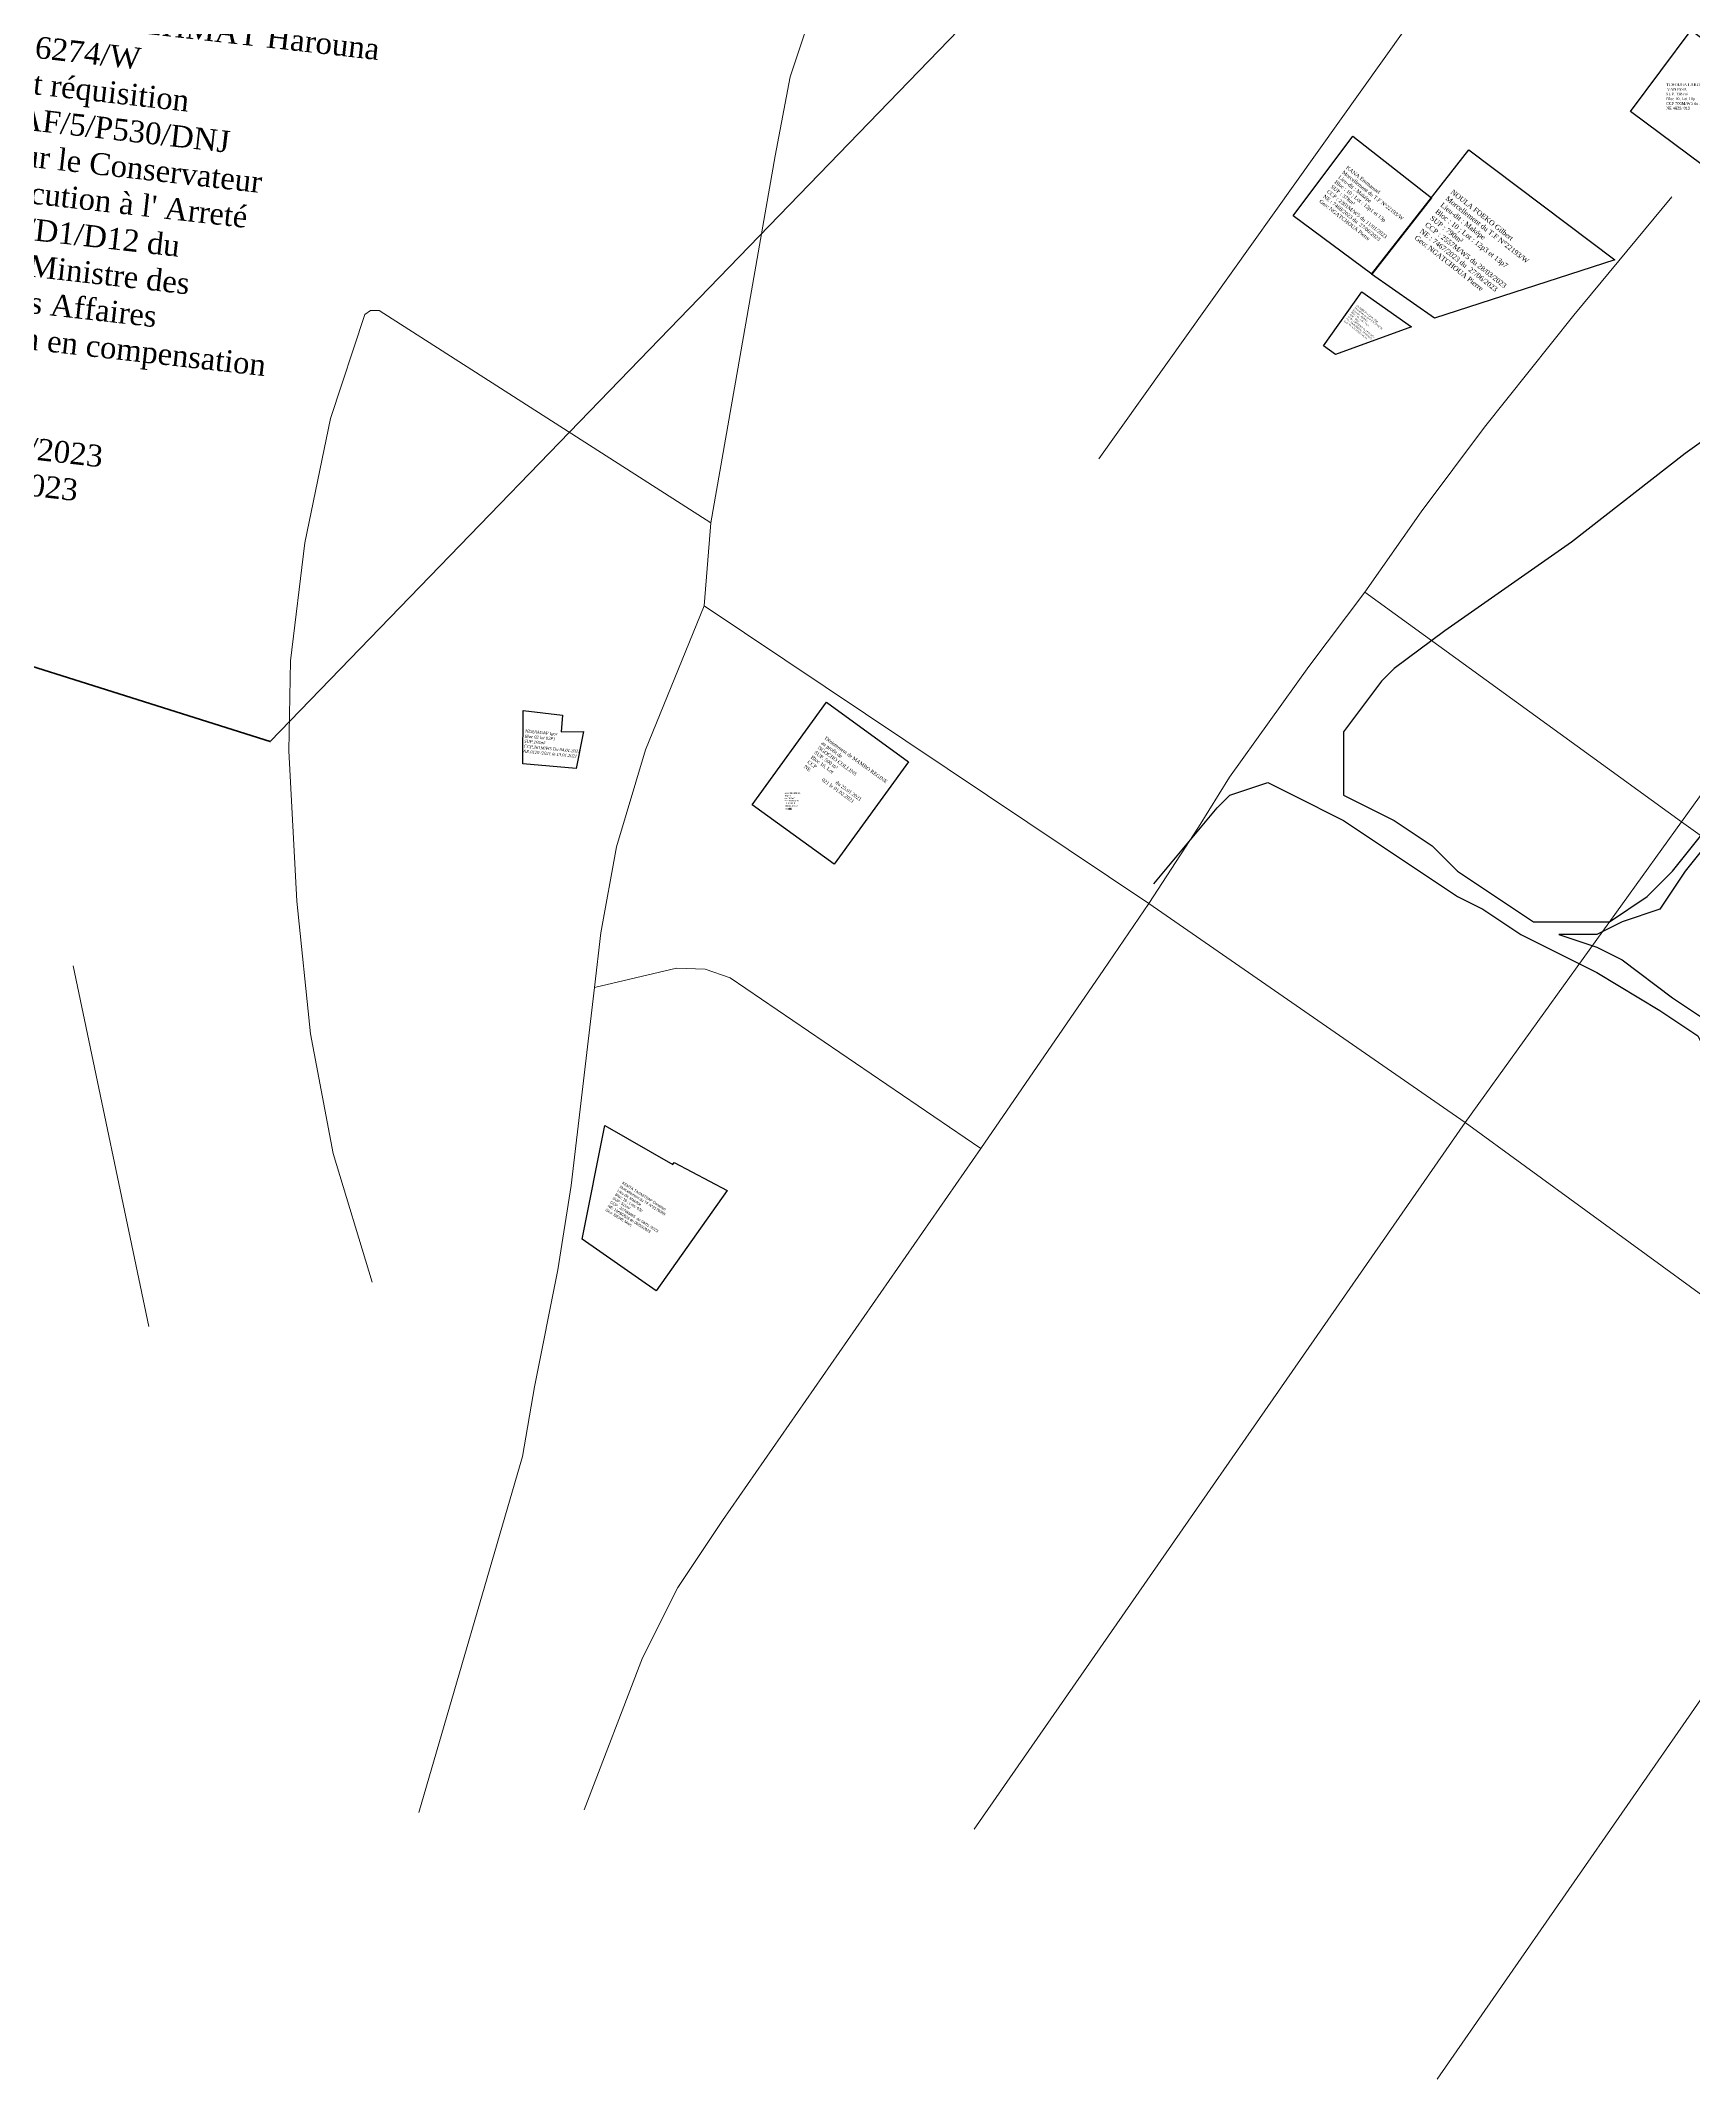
# Model space of a CAD drawing. Header units: millimetres. Extents: x 579832 to 917290, y 449831 to 1452191.
# Drawn here: x 582236.2 to 582562.7, y 450171.4 to 450574 of the extents above; entities that cross this region are included whole.
import ezdxf

# ---------------------------------------------------------------- set-up
doc = ezdxf.new("R2010")
doc.units = ezdxf.units.MM
doc.header["$LTSCALE"] = 10
doc.layers.add('end maj 26 02 2021', color=7, linetype='Continuous')
doc.layers.add('MAJ APRES LE 13.01.2023', color=222, linetype='Continuous', lineweight=30)
doc.layers.add('Roads_others', color=24, linetype='Continuous', lineweight=9)
doc.styles.add('Times 1.0', font='times.ttf', dxfattribs={"width": 0.99, "height": 1})

msp = doc.modelspace()

# ---------------------------------------------------------------- linework, layer by layer
at = {"color": 7, "lineweight": 40, "flags": 128}
msp.add_lwpolyline([(582430.3, 450712.29), (582506.29, 450667.85), (582281.53, 450435.6), (582023.63, 450516.96), (582031.51, 450588.86), (582189.17, 450606.75), (582205.02, 450609.85), (582261.3, 450615.03), (582311.98, 450601.99), (582363.8, 450620.85)], close=True, dxfattribs=at)
at = {"layer": 'end maj 26 02 2021', "color": 150, "lineweight": -3, "flags": 128}
for points in [[(582562.24, 450576.08), (582572.11, 450568.73), (582567.54, 450547.2), (582550.3, 450560.05)], [(582562.24, 450576.08), (582572.11, 450568.73), (582567.54, 450547.2), (582550.3, 450560.05)], [(582391.41, 450443.35), (582407.61, 450431.62), (582392.95, 450411.37), (582376.75, 450423.1)], [(582391.41, 450443.35), (582407.61, 450431.62), (582392.95, 450411.37), (582376.75, 450423.1)], [(582391.41, 450443.35), (582407.61, 450431.62), (582392.95, 450411.37), (582376.75, 450423.1)], [(582391.41, 450443.35), (582407.61, 450431.62), (582392.95, 450411.37), (582376.75, 450423.1)]]:
    msp.add_lwpolyline(points, close=True, dxfattribs=at)
at = {"layer": 'end maj 26 02 2021', "flags": 128}
for points in [[(582578.61, 450504.99), (582561.11, 450492.49), (582538.61, 450474.99), (582513.61, 450457.49), (582503.61, 450449.99), (582501.11, 450447.49), (582493.61, 450437.49)], [(582578.61, 450504.99), (582561.11, 450492.49), (582538.61, 450474.99), (582513.61, 450457.49), (582503.61, 450449.99), (582501.11, 450447.49), (582493.61, 450437.49)], [(582531.11, 450399.99), (582538.61, 450399.99), (582546.11, 450399.99), (582553.61, 450404.99), (582558.61, 450409.99), (582568.61, 450422.49), (582578.61, 450437.49), (582591.11, 450457.49), (582598.61, 450464.99), (582606.11, 450472.49), (582611.11, 450479.99), (582616.11, 450484.99)], [(582531.11, 450399.99), (582538.61, 450399.99), (582546.11, 450399.99), (582553.61, 450404.99), (582558.61, 450409.99), (582568.61, 450422.49), (582578.61, 450437.49), (582591.11, 450457.49), (582598.61, 450464.99), (582606.11, 450472.49), (582611.11, 450479.99), (582616.11, 450484.99)], [(582583.61, 450442.49), (582578.61, 450437.49), (582571.11, 450422.49), (582561.11, 450409.99), (582556.11, 450402.49), (582548.61, 450399.99), (582543.61, 450397.49), (582536.11, 450397.49)], [(582583.61, 450442.49), (582578.61, 450437.49), (582571.11, 450422.49), (582561.11, 450409.99), (582556.11, 450402.49), (582548.61, 450399.99), (582543.61, 450397.49), (582536.11, 450397.49)], [(582493.61, 450437.49), (582493.61, 450432.49), (582493.61, 450424.99), (582503.61, 450419.99), (582511.11, 450414.99), (582516.11, 450409.99), (582523.61, 450404.99), (582531.11, 450399.99)], [(582493.61, 450437.49), (582493.61, 450432.49), (582493.61, 450424.99), (582503.61, 450419.99), (582511.11, 450414.99), (582516.11, 450409.99), (582523.61, 450404.99), (582531.11, 450399.99)], [(582456.11, 450407.49), (582468.61, 450422.49), (582471.11, 450424.99), (582478.61, 450427.49)], [(582456.11, 450407.49), (582468.61, 450422.49), (582471.11, 450424.99), (582478.61, 450427.49)], [(582478.61, 450427.49), (582483.61, 450424.99), (582493.61, 450419.99), (582501.11, 450414.99), (582508.61, 450409.99), (582516.11, 450404.99), (582521.11, 450402.49), (582528.61, 450397.49), (582533.61, 450394.99), (582538.61, 450392.49)], [(582478.61, 450427.49), (582483.61, 450424.99), (582493.61, 450419.99), (582501.11, 450414.99), (582508.61, 450409.99), (582516.11, 450404.99), (582521.11, 450402.49), (582528.61, 450397.49), (582533.61, 450394.99), (582538.61, 450392.49)], [(582536.11, 450397.49), (582543.61, 450394.99), (582548.61, 450392.49), (582558.61, 450384.99), (582566.11, 450379.99), (582568.61, 450374.99), (582573.61, 450372.49), (582578.61, 450367.49), (582588.61, 450362.49), (582598.61, 450354.99), (582606.11, 450349.99), (582623.61, 450337.49)], [(582536.11, 450397.49), (582543.61, 450394.99), (582548.61, 450392.49), (582558.61, 450384.99), (582566.11, 450379.99), (582568.61, 450374.99), (582573.61, 450372.49), (582578.61, 450367.49), (582588.61, 450362.49), (582598.61, 450354.99), (582606.11, 450349.99), (582623.61, 450337.49)], [(582538.61, 450392.49), (582543.61, 450389.99), (582556.11, 450382.49), (582563.61, 450377.49), (582566.11, 450372.49), (582571.11, 450367.49), (582576.11, 450364.99), (582586.11, 450357.49), (582596.11, 450352.49), (582603.61, 450344.99), (582608.61, 450342.49), (582621.11, 450327.49), (582623.61, 450324.99)], [(582538.61, 450392.49), (582543.61, 450389.99), (582556.11, 450382.49), (582563.61, 450377.49), (582566.11, 450372.49), (582571.11, 450367.49), (582576.11, 450364.99), (582586.11, 450357.49), (582596.11, 450352.49), (582603.61, 450344.99), (582608.61, 450342.49), (582621.11, 450327.49), (582623.61, 450324.99)]]:
    msp.add_lwpolyline(points, dxfattribs=at)
at = {"layer": 'end maj 26 02 2021', "color": 150, "linetype": 'ByBlock', "lineweight": -3, "ltscale": 0.0014, "flags": 128}
msp.add_lwpolyline([(582331.51, 450441.71), (582339.27, 450440.79), (582339.01, 450437.49), (582343.41, 450437.6), (582342, 450430.25), (582331.46, 450431.17)], close=True, dxfattribs=at)
msp.add_lwpolyline([(582331.51, 450441.71), (582339.27, 450440.79), (582339.01, 450437.49), (582343.41, 450437.6), (582342, 450430.25), (582331.46, 450431.17)], close=True, dxfattribs=at)
msp.add_lwpolyline([(582331.51, 450441.71), (582339.27, 450440.79), (582339.01, 450437.49), (582343.41, 450437.6), (582342, 450430.25), (582331.46, 450431.17)], close=True, dxfattribs=at)
msp.add_lwpolyline([(582331.51, 450441.71), (582339.27, 450440.79), (582339.01, 450437.49), (582343.41, 450437.6), (582342, 450430.25), (582331.46, 450431.17)], close=True, dxfattribs=at)
at = {"layer": 'end maj 26 02 2021', "color": 150, "lineweight": -3, "flags": 128}
msp.add_lwpolyline([(582331.51, 450441.71), (582339.27, 450440.79), (582339.01, 450437.49)], dxfattribs=at)
msp.add_lwpolyline([(582331.51, 450441.71), (582339.27, 450440.79), (582339.01, 450437.49)], dxfattribs=at)
msp.add_lwpolyline([(582331.51, 450441.71), (582339.27, 450440.79), (582339.01, 450437.49)], dxfattribs=at)
msp.add_lwpolyline([(582331.51, 450441.71), (582339.27, 450440.79), (582339.01, 450437.49)], dxfattribs=at)
at = {"layer": 'MAJ APRES LE 13.01.2023', "flags": 128}
for points in [[(582495.45, 450555.13), (582510.96, 450542.99), (582499.17, 450527.93), (582483.63, 450539.45)], [(582518.36, 450552.49), (582547.16, 450530.73), (582511.58, 450519.19), (582499.11, 450527.9)], [(582497.21, 450524.43), (582507.02, 450517.52), (582492.03, 450512.06), (582489.61, 450513.76)]]:
    msp.add_lwpolyline(points, close=True, dxfattribs=at)
at = {"layer": 'MAJ APRES LE 13.01.2023', "color": 6, "lineweight": 30, "flags": 128}
msp.add_lwpolyline([(582347.67, 450359.75), (582361.08, 450352.03), (582361.32, 450352.48), (582371.78, 450346.91), (582357.8, 450327.13), (582343.16, 450337.33)], close=True, dxfattribs=at)
at = {"layer": 'Roads_others'}
for p, q in [((582445.25, 450491.45), (582583.17, 450685.03)), ((582303.05, 450520.75), (582368.59, 450478.81)), ((582497.78, 450465.11), (582560.39, 450419.77)), ((582367.26, 450462.39), (582455.12, 450403.6)), ((582560.39, 450419.77), (582643.81, 450359.79)), ((582242.58, 450391.3), (582257.53, 450320.03))]:
    msp.add_line(p, q, dxfattribs=at)
for points in [[(582572.2, 450829.13), (582506.86, 450740.64), (582482.57, 450705.38), (582405.69, 450603.65), (582394.32, 450588.78), (582387.4, 450576.35), (582384.29, 450566.88), (582381.32, 450551.27), (582368.59, 450478.81)], [(582823.51, 450608.89), (582777.7, 450548.59), (582681.27, 450412.59), (582643.81, 450359.79), (582601.08, 450299.51), (582512.09, 450171.39)], [(582693.78, 450604.9), (582651.94, 450546.84), (582597.98, 450471.92), (582560.39, 450419.77), (582517.6, 450360.37), (582420.63, 450220.77)], [(582558.48, 450543.17), (582539.09, 450519.78), (582521.45, 450497.71), (582508.93, 450480.94), (582497.78, 450465.11), (582486.76, 450450.44), (582471.04, 450428.54), (582464.91, 450418.71), (582455.12, 450403.6), (582446.24, 450390.57)], [(582301.66, 450328.79), (582293.97, 450354.22), (582289.48, 450377.88), (582286.78, 450404.05), (582285.19, 450433.77), (582285.55, 450451.52), (582288.35, 450474.81), (582293.46, 450499.43), (582300.22, 450519.92), (582301.34, 450520.7), (582303.05, 450520.75)], [(582310.9, 450224.09), (582331.39, 450294.36), (582333.76, 450308.12), (582338.33, 450331.28), (582341.02, 450347.91), (582345.58, 450387), (582346.85, 450397.83), (582349.96, 450414.83), (582355.68, 450433.98), (582367.26, 450462.39), (582368.59, 450478.81)], [(582455.12, 450403.6), (582517.6, 450360.37), (582601.08, 450299.51), (582625.76, 450284), (582673.25, 450252.17)], [(582446.24, 450390.57), (582421.94, 450355.23), (582370.86, 450281.77), (582362.08, 450268.51), (582355.1, 450254.61), (582343.56, 450224.62)], [(582421.94, 450355.23), (582372.39, 450388.9), (582367.48, 450390.67), (582361.82, 450390.81), (582345.58, 450387)]]:
    msp.add_lwpolyline(points, dxfattribs=at)

# ---------------------------------------------------------------- texts
at = {"color": 3, "insert": (582170.64, 450603.88), "char_height": 4.3021, "width": 321.7025, "attachment_point": 1, "rotation": 353.5554}
msp.add_mtext("{\\fTimes New Roman|b0|i0|c0|p18;\\C256;MOHAMAN NOUROU, MAHAMAT Abdouramane\\PAtim,AHMAT TOM,ENGOULOU ETOUNDI \\PFerdinand,HAMAN DJODDA et EHMAT Harouna\\C3;\\P\\C1;Morcellement du T.F N°16274/W\\Pétabli  22-02-2023 \\fTimes New Roman|b0|i0|c186|p18;\\W0.99; suivant réquisition\\fTimes New Roman|b0|i0|c0|p18;\\P\\fTimes New Roman|b0|i0|c186|p18; n° 000078/Y.10/MINDCAF/5/P530/DNJ \\fTimes New Roman|b0|i0|c0|p18;\\P\\fTimes New Roman|b0|i0|c186|p18;du  22/02/2023 de Monsieur le Conservateur \\fTimes New Roman|b0|i0|c0|p18;\\P\\fTimes New Roman|b0|i0|c186|p18;Foncier du Wouri B en exécution à l' Arreté\\fTimes New Roman|b0|i0|c0|p18;\\P\\fTimes New Roman|b0|i0|c186|p18; n° 0194/A/MINDCAF/SG/D1/D12 du \\fTimes New Roman|b0|i0|c0|p18;\\P\\fTimes New Roman|b0|i0|c186|p18;19/01/2023 de Monsieur le Ministre des \\fTimes New Roman|b0|i0|c0|p18;\\P\\fTimes New Roman|b0|i0|c186|p18;Domaines du Cadastre et des Affaires\\fTimes New Roman|b0|i0|c0|p18;\\P\\fTimes New Roman|b0|i0|c186|p18; Foncieres portant attribution en compensation\\fTimes New Roman|b0|i0|c0|p18;\\W1; \\P\\C256;Lieu-dit :Makepe\\PSUP : 5Ha 51a 67Ca\\PCCP : 2452 M/W5 du 22/ 02/2023\\PNE :  1621 /2023 du  22/02/2023\\P\\C1;Geo :DONGMO .K. Patrick}", dxfattribs=at)
at = {"layer": 'end maj 26 02 2021', "color": 150, "linetype": 'ByBlock', "lineweight": -3, "ltscale": 0.0014, "attachment_point": 1, "style": 'Times 1.0'}
for s, insert, char_height, width in [('{\\C256;TCHOUGA LAKOUDJI DOLLY\\P VANESSA\\PSUP. 338 m²\\PBloc 10, Lot 10p\\PCCP 706M/W5 du 13.09.2019\\PNE 4829/ 019 le 13.09.2019}', (582557.31, 450565.62), 0.5576, 21.2062), ('{\\C256;TCHOUGA LAKOUDJI DOLLY\\P VANESSA\\PSUP. 338 m²\\PBloc 10, Lot 10p\\PCCP 706M/W5 du 13.09.2019\\PNE 4829/ 019 le 13.09.2019}', (582557.31, 450565.62), 0.5576, 21.2062), ('\\A1;Mme MAMBOU Régine\\Psup 500m²\\Pccp 14MW5 du 15.10.2018\\Pbloc 16 lot 02\\PNE {\\H0.7x;\\S2064/2019;} le 02.05.19', (582383.18, 450425.56), 0.3, 3.7271), ('\\A1;Mme MAMBOU Régine\\Psup 500m²\\Pccp 14MW5 du 15.10.2018\\Pbloc 16 lot 02\\PNE {\\H0.7x;\\S2064/2019;} le 02.05.19', (582383.18, 450425.56), 0.3, 3.7271)]:
    msp.add_mtext(s, dxfattribs=dict(at, insert=insert, char_height=char_height, width=width))
for s, insert, char_height, width, rotation in [('{\\fTimes New Roman|b0|i1|c0|p18;\\C7;NDZAAGAP Igor\\PBloc 02 lot 02P1\\PSUP.105m²\\PCCP.261M/W5 Du 04.01.2021\\PNE.0129 /2021 le 13.01.2021}', (582331.93, 450437.99), 0.6, 54.828, 354.4941), ('{\\fTimes New Roman|b0|i1|c0|p18;\\C7;NDZAAGAP Igor\\PBloc 02 lot 02P1\\PSUP.105m²\\PCCP.261M/W5 Du 04.01.2021\\PNE.0129 /2021 le 13.01.2021}', (582331.93, 450437.99), 0.6, 54.828, 354.4941), ('{\\fTimes New Roman|b0|i1|c0|p18;\\C7;NDZAAGAP Igor\\PBloc 02 lot 02P1\\PSUP.105m²\\PCCP.261M/W5 Du 04.01.2021\\PNE.0129 /2021 le 13.01.2021}', (582331.93, 450437.99), 0.6, 54.828, 354.4941), ('{\\fTimes New Roman|b0|i1|c0|p18;\\C7;NDZAAGAP Igor\\PBloc 02 lot 02P1\\PSUP.105m²\\PCCP.261M/W5 Du 04.01.2021\\PNE.0129 /2021 le 13.01.2021}', (582331.93, 450437.99), 0.6, 54.828, 354.4941), ('{\\C1;Désistement de MAMBO REGINE\\Pau profit de\\C256;\\PNGOCHO COLLINS\\PSUP. 500 m²\\PBloc 16, Lot 02\\PCCP 329M/W5 du 25.01.2021\\PNE 0631/ 021 le 01.02.2021}', (582391.41, 450436.68), 0.7, 27.2028, 324.0222), ('{\\C1;Désistement de MAMBO REGINE\\Pau profit de\\C256;\\PNGOCHO COLLINS\\PSUP. 500 m²\\PBloc 16, Lot 02\\PCCP 329M/W5 du 25.01.2021\\PNE 0631/ 021 le 01.02.2021}', (582391.41, 450436.68), 0.7, 27.2028, 324.0222)]:
    msp.add_mtext(s, dxfattribs=dict(at, insert=insert, char_height=char_height, width=width, rotation=rotation))
at = {"layer": 'MAJ APRES LE 13.01.2023', "attachment_point": 1, "rotation": 321.7273}
for s, insert, char_height, width in [('{\\fTimes New Roman|b0|i0|c0|p18;KANA Emmanuel \\P\\C1;Morcellement du T.F N°22193/W  \\P\\C256;Lieu-dit : Maképe \\PBloc : 10 ; Lot : 12p1 et 13p\\PSUP : 378m²\\PCCP : 2301M/W5 du 11/01/2023\\PNE : 7468/2023 du  27/06/2023\\P\\C1;Geo: NGATCHOUA Pierre\\C2; }', (582494.43, 450549.4), 0.7271, 16.7976), ('{\\fTimes New Roman|b0|i0|c0|p18;NOULA FOEKO Gilbert \\P\\C1;Morcellement du T.F N°22193/W  \\P\\C256;Lieu-dit : Maképe \\PBloc : 10 ; Lot : 12p3 et 13p7\\PSUP : 790m²\\PCCP : 2557M/W5 du 28/03/2023\\PNE : 7467/2023 du  27/06/2023\\P\\C1;Geo: NGATCHOUA Pierre\\C2; }', (582515.27, 450544.71), 0.9848, 22.7521), ('{\\fTimes New Roman|b0|i0|c0|p18;DJOMELIEU Clementine \\P\\C1;Morcellement du T.F N°22193/W  \\P\\C256;Lieu-dit : Maképe \\PBloc : 10 ; Lot : 13p5\\PSUP : 98m²\\PCCP : 2557M/W5 du 28/03/2023\\PNE : 7466/2023 du  27/06/2023\\P\\C1;Geo: NGATCHOUA Pierre\\C2; }', (582496.29, 450521.87), 0.3336, 7.7069)]:
    msp.add_mtext(s, dxfattribs=dict(at, insert=insert, char_height=char_height, width=width))
at = {"layer": 'MAJ APRES LE 13.01.2023', "color": 6, "lineweight": 30, "insert": (582351.27, 450348.71), "char_height": 0.5342, "width": 18.854, "attachment_point": 1, "rotation": 328.0281}
msp.add_mtext('\\A1;{\\C7;KEMTA TAGNITSAP Donatien\\P\\C1;Morcellement du TF N°21760/W \\P\\C7;Lieu-dit: Maképe\\PBloc: 18 ; Lots: 03p \\PSUP: 511m²\\PCCP:  2276M/W5  du 04/01 /2023\\PNE: 1069/2023 du 06/02/2023\\P\\C1;Geo: SIEWE Marc}', dxfattribs=at)

doc.saveas('drawing.dxf')
